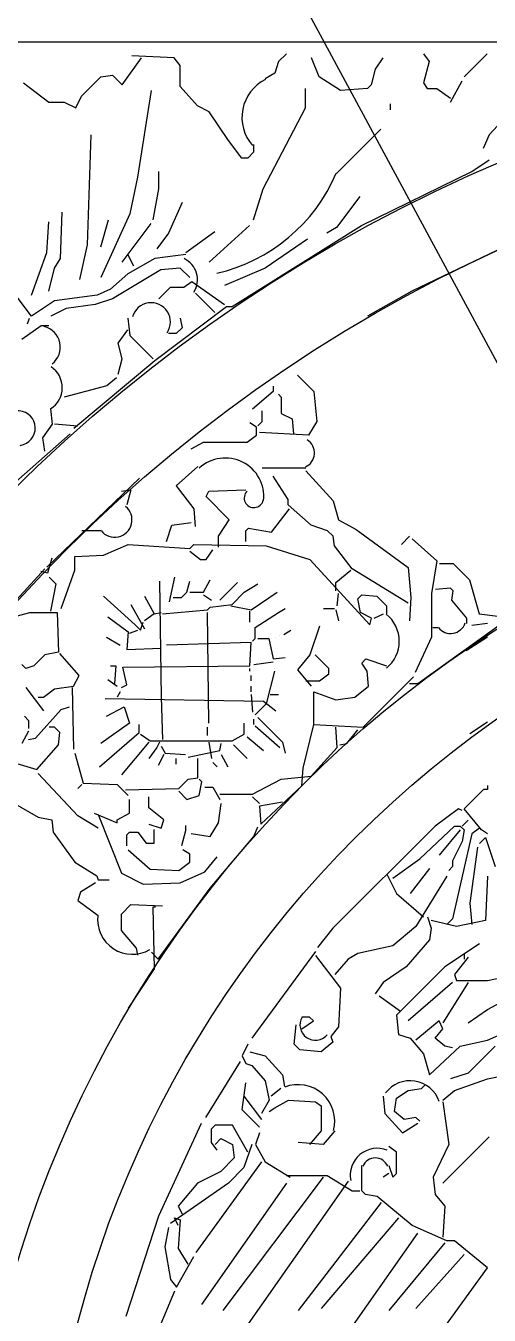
# Model space of a CAD drawing. Extents: x -747684 to -361709, y -438585 to -234743.
# Drawn here: x -373095.5 to -372954.8, y -242467.6 to -242075.7 of the extents above; entities that cross this region are included whole.
import ezdxf

# ---------------------------------------------------------------- set-up
doc = ezdxf.new("R2010")
doc.units = 0
doc.header["$LTSCALE"] = 100
doc.header["$MEASUREMENT"] = 0
doc.layers.get('0').update_dxf_attribs({"linetype": 'CONTINUOUS'})
for name, color, linetype in [('1', 7, 'CONTINUOUS'), ('2', 1, 'CONTINUOUS'), ('2D', 7, 'CONTINUOUS'), ('INSERT', 7, 'CONTINUOUS')]:
    doc.layers.add(name, color=color, linetype=linetype)

msp = doc.modelspace()

# ---------------------------------------------------------------- linework, layer by layer
at = {"color": 8}
msp.add_circle((-372767.14, -242550.53), 322.68, dxfattribs=at)
at = {"layer": '1', "color": 8}
for p, q in [((-373032.88, -242251.59), (-373029.15, -242247.86)), ((-373039.51, -242252.42), (-373032.88, -242251.59)), ((-373056.52, -242254.49), (-373054.44, -242254.08)), ((-373062.32, -242257.81), (-373060.66, -242259.47)), ((-373060.66, -242259.47), (-373059.83, -242256.98)), ((-373025.83, -242261.96), (-373025.83, -242258.64)), ((-373026.66, -242262.79), (-373025.83, -242261.96)), ((-373066.88, -242278.13), (-373067.71, -242279.79)), ((-373054.86, -242293.47), (-373055.69, -242295.13)), ((-372962.4, -242313.68), (-372961.23, -242312.51)), ((-372957.12, -242320.13), (-372962.4, -242313.68)), ((-372961.23, -242317.2), (-372962.99, -242318.96)), ((-372955.36, -242321.31), (-372957.12, -242320.13))]:
    msp.add_line(p, q, dxfattribs=at)
at = {"layer": '2', "color": 8}
for p, q in [((-373066.24, -242093.64), (-373060.38, -242085.43)), ((-373050.41, -242085.43), (-373063.31, -242084.84)), ((-373048.65, -242087.77), (-373050.41, -242085.43)), ((-373018.74, -242086.6), (-373019.91, -242090.12)), ((-373016.39, -242084.25), (-373018.74, -242086.6)), ((-373006.43, -242091.29), (-373008.77, -242085.43)), ((-372987.07, -242085.43), (-372989.42, -242088.94)), ((-372974.76, -242084.25), (-372973, -242086.6)), ((-372973, -242086.6), (-372974.76, -242093.05)), ((-372962.44, -242091.29), (-372955.41, -242084.25)), ((-373072.69, -242091.29), (-373069.17, -242090.7)), ((-373069.17, -242090.7), (-373066.24, -242093.64)), ((-373048.65, -242094.22), (-373048.65, -242087.77)), ((-373019.91, -242090.12), (-373022.85, -242091.88)), ((-372989.42, -242088.94), (-372990.59, -242093.64)), ((-373096.15, -242093.05), (-373088.53, -242098.91)), ((-373078.56, -242097.15), (-373072.69, -242091.29)), ((-373043.37, -242100.09), (-373048.65, -242094.22)), ((-373010.53, -242100.67), (-373010.53, -242094.81)), ((-372999.97, -242095.4), (-373006.43, -242091.29)), ((-372991.76, -242094.81), (-372999.97, -242095.4)), ((-372990.59, -242093.64), (-372991.76, -242094.81)), ((-372974.76, -242093.05), (-372973.59, -242094.81)), ((-372973.59, -242094.81), (-372970.65, -242094.81)), ((-372970.65, -242094.81), (-372966.55, -242097.74)), ((-372966.55, -242098.91), (-372963.03, -242092.46)), ((-373088.53, -242098.91), (-373083.83, -242098.91)), ((-373083.83, -242098.91), (-373080.32, -242100.67)), ((-373080.32, -242100.67), (-373078.56, -242097.15)), ((-373057.44, -242095.4), (-373061.55, -242121.79)), ((-373039.85, -242101.85), (-373043.37, -242100.09)), ((-373033.99, -242110.64), (-373039.85, -242101.85)), ((-373023.43, -242125.3), (-373010.53, -242100.67)), ((-372984.73, -242101.26), (-372984.73, -242099.5)), ((-372948.37, -242101.85), (-372954.82, -242108.88)), ((-373076.8, -242142.31), (-373075.62, -242108.88)), ((-373029.88, -242115.92), (-373033.99, -242110.64)), ((-372987.66, -242107.12), (-373001.15, -242120.61)), ((-372954.82, -242108.88), (-372956.58, -242112.99)), ((-373026.36, -242114.16), (-373028.12, -242115.92)), ((-373026.36, -242111.82), (-373026.36, -242114.16)), ((-373028.12, -242115.92), (-373029.88, -242115.92)), ((-372960.1, -242120.03), (-372954.82, -242116.51)), ((-373061.55, -242121.79), (-373063.9, -242132.93)), ((-373055.1, -242125.3), (-373055.1, -242120.03)), ((-372993.52, -242136.45), (-372960.1, -242120.03)), ((-373056.86, -242134.69), (-373055.1, -242125.3)), ((-373026.36, -242134.69), (-373023.43, -242125.3)), ((-373048.06, -242129.41), (-373052.17, -242138.79)), ((-372994.11, -242127.65), (-373001.15, -242137.03)), ((-373085.01, -242146.42), (-373084.42, -242132.34)), ((-373063.9, -242132.93), (-373072.69, -242152.28)), ((-373089.11, -242144.66), (-373088.53, -242135.27)), ((-373072.69, -242142.9), (-373070.35, -242134.69)), ((-373066.24, -242147.59), (-373057.44, -242135.86)), ((-373039.85, -242147.59), (-373027.54, -242136.45)), ((-373032.81, -242161.08), (-372993.52, -242136.45)), ((-373001.15, -242137.03), (-373004.08, -242138.79)), ((-373052.17, -242138.79), (-373055.69, -242143.48)), ((-373046.89, -242144.66), (-373038.09, -242138.21)), ((-373009.94, -242140.55), (-373022.85, -242149.35)), ((-373093.8, -242157.56), (-373089.11, -242144.66)), ((-373079.14, -242152.87), (-373076.8, -242142.31)), ((-373062.72, -242148.76), (-373064.48, -242145.24)), ((-373046.89, -242145.24), (-373056.27, -242146.42)), ((-372950.13, -242142.9), (-372978.28, -242156.38)), ((-373088.53, -242156.38), (-373086.77, -242149.35)), ((-373086.77, -242149.35), (-373085.01, -242146.42)), ((-373054.51, -242149.93), (-373069.17, -242158.73)), ((-373056.27, -242146.42), (-373064.48, -242151.11)), ((-373048.65, -242149.35), (-373054.51, -242149.93)), ((-373045.72, -242152.28), (-373048.65, -242149.35)), ((-373022.85, -242149.35), (-373035.16, -242154.63)), ((-373064.48, -242151.11), (-373069.76, -242155.8)), ((-373047.48, -242155.21), (-373045.13, -242153.45)), ((-373045.13, -242153.45), (-373035.16, -242160.49)), ((-373093.8, -242164.01), (-373099.08, -242156.97)), ((-373073.86, -242157.56), (-373086.77, -242159.32)), ((-373069.76, -242155.8), (-373073.86, -242157.56)), ((-373055.1, -242158.73), (-373051.58, -242155.21)), ((-373051.58, -242155.21), (-373047.48, -242155.21)), ((-373038.09, -242162.84), (-373043.96, -242156.97)), ((-372978.28, -242156.38), (-372991.76, -242164.01)), ((-373086.77, -242159.32), (-373093.8, -242164.01)), ((-373083.25, -242161.66), (-373087.94, -242164.01)), ((-373074.45, -242160.49), (-373083.25, -242161.66)), ((-373069.17, -242158.73), (-373074.45, -242160.49)), ((-373056.27, -242177.5), (-373034.57, -242161.08)), ((-373034.57, -242161.08), (-373032.81, -242161.08)), ((-373094.98, -242166.35), (-373094.39, -242164.59)), ((-373064.48, -242164.59), (-373063.9, -242169.87)), ((-373048.65, -242164.59), (-373048.06, -242167.53)), ((-373090.87, -242166.94), (-373096.74, -242171.05)), ((-373088.53, -242166.94), (-373090.87, -242166.94)), ((-373067.41, -242172.22), (-373064.48, -242168.11)), ((-373049.82, -242169.29), (-373052.17, -242169.29)), ((-373048.06, -242167.53), (-373049.82, -242169.29)), ((-373066.24, -242176.91), (-373067.41, -242172.22)), ((-373063.9, -242169.87), (-373056.86, -242176.91)), ((-373067.41, -242181.6), (-373066.24, -242176.91)), ((-373080.9, -242198.02), (-373056.27, -242177.5)), ((-373070.93, -242185.12), (-373083.83, -242188.64)), ((-373068, -242182.77), (-373070.93, -242185.12)), ((-373012.98, -242181.93), (-373008, -242186.9)), ((-373020.44, -242186.9), (-373026.66, -242192.29)), ((-373020.44, -242185.24), (-373020.44, -242186.9)), ((-373018.78, -242187.73), (-373017.95, -242188.56)), ((-373017.95, -242188.56), (-373017.95, -242193.54)), ((-373008, -242186.9), (-373007.17, -242196.03)), ((-373087.35, -242196.85), (-373087.94, -242192.16)), ((-373023.76, -242196.03), (-373023.76, -242192.71)), ((-373090.28, -242200.95), (-373087.35, -242196.85)), ((-373079.73, -242197.43), (-373086.77, -242196.85)), ((-373025.42, -242197.68), (-373027.49, -242196.44)), ((-373025, -242197.27), (-373023.76, -242196.03)), ((-373017.95, -242193.54), (-373014.63, -242195.2)), ((-373014.63, -242195.2), (-373014.22, -242199.76)), ((-373007.17, -242196.03), (-373009.66, -242200.17)), ((-373102.01, -242217.37), (-373082.07, -242199.78)), ((-373028.32, -242202.25), (-373025.42, -242200.17)), ((-373025.42, -242200.17), (-373025.42, -242197.68)), ((-373009.66, -242200.17), (-373024.59, -242199.34)), ((-373089.7, -242205.06), (-373090.28, -242200.95)), ((-373045.32, -242204.32), (-373041.59, -242202.25)), ((-373041.59, -242202.25), (-373028.32, -242202.25)), ((-373043.25, -242209.71), (-373049.88, -242215.51)), ((-373023.76, -242210.12), (-373010.49, -242210.12)), ((-373015.88, -242219.66), (-373020.44, -242212.61)), ((-373010.49, -242210.95), (-373002.19, -242220.08)), ((-373089.11, -242240.24), (-373060.96, -242213.27)), ((-373049.88, -242215.51), (-373044.49, -242222.56)), ((-373066.47, -242217.17), (-373063.57, -242216.76)), ((-373063.57, -242216.76), (-373064.81, -242221.32)), ((-373040.76, -242218.83), (-373039.93, -242217.17)), ((-373033.71, -242225.88), (-373040.76, -242218.83)), ((-373039.93, -242217.17), (-373028.73, -242216.76)), ((-373015.88, -242221.32), (-373015.88, -242219.66)), ((-373002.19, -242220.08), (-373000.54, -242225.88)), ((-373044.49, -242222.56), (-373044.08, -242227.95)), ((-373020.85, -242229.61), (-373015.46, -242222.56)), ((-373008.83, -242227.54), (-373015.88, -242221.32)), ((-373052.78, -242232.52), (-373051.13, -242227.54)), ((-373051.13, -242227.54), (-373045.32, -242226.71)), ((-373037.03, -242230.86), (-373033.71, -242225.88)), ((-373003.85, -242229.2), (-373008.83, -242227.54)), ((-373000.54, -242225.88), (-372995.15, -242228.78)), ((-373072.69, -242229.2), (-373078.49, -242229.2)), ((-373037.03, -242234.17), (-373037.03, -242230.86)), ((-373028.73, -242229.2), (-373027.9, -242228.37)), ((-373028.73, -242232.52), (-373028.73, -242229.2)), ((-373027.9, -242228.37), (-373020.85, -242229.61)), ((-373002.19, -242230.86), (-373003.85, -242229.2)), ((-373001.78, -242233.76), (-373002.19, -242230.86)), ((-372995.15, -242228.78), (-372979.39, -242240.39)), ((-372981.46, -242233.35), (-372978.97, -242230.86)), ((-372978.97, -242230.03), (-372978.97, -242230.03)), ((-372978.14, -242231.69), (-372970.68, -242238.32)), ((-373071.86, -242236.66), (-373064.39, -242233.35)), ((-373064.39, -242233.35), (-373045.73, -242234.59)), ((-373045.73, -242234.59), (-373044.49, -242233.35)), ((-373045.73, -242235.42), (-373042.42, -242237.91)), ((-373044.49, -242233.35), (-373022.51, -242233.76)), ((-373040.76, -242237.91), (-373038.69, -242235)), ((-373022.51, -242233.76), (-373009.24, -242237.91)), ((-372996.39, -242240.81), (-373001.78, -242233.76)), ((-373087.62, -242237.49), (-373088.86, -242242.05)), ((-373080.57, -242237.08), (-373071.86, -242236.66)), ((-373080.57, -242241.22), (-373080.57, -242237.08)), ((-373042.42, -242237.91), (-373040.76, -242237.91)), ((-373009.24, -242237.91), (-372991, -242257.81)), ((-372970.68, -242238.32), (-372972.34, -242248.27)), ((-372969.85, -242239.15), (-372965.7, -242239.15)), ((-372965.7, -242239.15), (-372960.73, -242244.13)), ((-373103.77, -242256.08), (-373089.7, -242240.83)), ((-373088.86, -242242.05), (-373090.93, -242241.64)), ((-373088.45, -242243.3), (-373086.37, -242245.37)), ((-373084.71, -242252.83), (-373080.57, -242241.22)), ((-373050.3, -242243.3), (-373051.95, -242250.76)), ((-373001.37, -242244.96), (-372996.8, -242241.22)), ((-372979.39, -242251.18), (-372996.39, -242240.81)), ((-372979.39, -242240.39), (-372978.56, -242249.52)), ((-373086.37, -242245.37), (-373088.03, -242253.66)), ((-373054.86, -242244.54), (-373054.44, -242279.79)), ((-373048.22, -242249.52), (-373046.56, -242247.86)), ((-373046.56, -242247.86), (-373045.73, -242244.54)), ((-373045.73, -242247.86), (-373041.59, -242247.86)), ((-373041.59, -242247.86), (-373039.51, -242244.13)), ((-373036.61, -242250.35), (-373031.22, -242244.96)), ((-373029.15, -242247.86), (-373025, -242245.37)), ((-373027.07, -242253.25), (-373019.2, -242247.86)), ((-373001.37, -242247.44), (-373001.37, -242244.96)), ((-373001.37, -242247.44), (-373001.37, -242247.44)), ((-372966.53, -242246.61), (-372971.09, -242247.03)), ((-372965.7, -242247.44), (-372966.53, -242246.61)), ((-372966.12, -242250.35), (-372965.7, -242247.44)), ((-372960.73, -242244.13), (-372957.83, -242254.49)), ((-373071.86, -242249.1), (-373062.32, -242257.81)), ((-373063.57, -242251.59), (-373059.42, -242259.05)), ((-373059.42, -242249.1), (-373056.52, -242254.49)), ((-373050.71, -242249.52), (-373048.22, -242249.52)), ((-373041.59, -242248.69), (-373039.1, -242250.35)), ((-373000.95, -242252.01), (-373000.54, -242248.27)), ((-372994.73, -242249.93), (-372993.49, -242248.69)), ((-372993.9, -242254.08), (-372994.73, -242249.93)), ((-372993.49, -242248.69), (-372988.93, -242249.1)), ((-372988.93, -242249.1), (-372986.02, -242252.01)), ((-372978.56, -242249.52), (-372978.97, -242256.57)), ((-372972.34, -242248.27), (-372972.34, -242261.54)), ((-372961.56, -242255.74), (-372966.12, -242250.35)), ((-373102.13, -242256.15), (-373094.25, -242254.08)), ((-373094.25, -242254.08), (-373085.96, -242254.08)), ((-373085.96, -242254.08), (-373085.54, -242266.1)), ((-373070.61, -242255.32), (-373064.39, -242259.88)), ((-373056.52, -242254.49), (-373059.42, -242256.57)), ((-373054.03, -242254.49), (-373040.34, -242253.25)), ((-373040.34, -242253.25), (-373039.51, -242252.42)), ((-373039.93, -242287.67), (-373040.34, -242254.08)), ((-373033.29, -242252.01), (-373027.07, -242253.25)), ((-373027.49, -242256.98), (-373027.49, -242253.66)), ((-373025.83, -242258.64), (-373018.78, -242254.08)), ((-373018.78, -242254.08), (-373016.71, -242252.83)), ((-373005.1, -242252.83), (-373001.78, -242252.83)), ((-373001.37, -242253.25), (-373000.54, -242256.57)), ((-372990.58, -242255.74), (-372993.9, -242254.08)), ((-372991, -242257.81), (-372990.58, -242255.74)), ((-372989.75, -242255.74), (-372986.85, -242254.49)), ((-372986.02, -242252.01), (-372986.02, -242254.49)), ((-372961.56, -242257.4), (-372961.56, -242255.74)), ((-372957.83, -242254.49), (-372947.46, -242255.74)), ((-373063.98, -242260.3), (-373061.49, -242259.47)), ((-373017.12, -242260.71), (-373015.05, -242259.47)), ((-373006.34, -242258.23), (-373009.24, -242266.93)), ((-372976.49, -242275.64), (-372949.95, -242256.57)), ((-372971.92, -242258.64), (-372970.27, -242258.64)), ((-372955.36, -242257.39), (-372960.05, -242257.97)), ((-373071.03, -242261.54), (-373066.88, -242264.03)), ((-373064.39, -242259.88), (-373064.81, -242265.27)), ((-373027.07, -242263.2), (-373052.78, -242264.03)), ((-373027.49, -242270.25), (-373027.07, -242263.2)), ((-373025, -242261.96), (-373021.68, -242261.96)), ((-373021.68, -242261.96), (-373020.44, -242268.18)), ((-373020.85, -242261.96), (-373020.85, -242261.96)), ((-373019.61, -242261.54), (-373019.61, -242261.54)), ((-373018.37, -242261.13), (-373018.37, -242261.13)), ((-372972.34, -242261.54), (-372977.31, -242272.32)), ((-372961.81, -242265.6), (-372955.36, -242261.49)), ((-373089.69, -242266.93), (-373093.01, -242270.25)), ((-373085.54, -242266.1), (-373089.69, -242266.93)), ((-373079.32, -242273.15), (-373085.13, -242266.52)), ((-373064.81, -242265.27), (-373054.44, -242264.86)), ((-373009.24, -242266.93), (-373012.98, -242271.49)), ((-373003.44, -242271.08), (-373007.59, -242266.93)), ((-373095.49, -242271.08), (-373096.74, -242269.84)), ((-373093.01, -242270.25), (-373095.49, -242271.08)), ((-373069.79, -242270.25), (-373068.13, -242270.25)), ((-373068.13, -242270.25), (-373068.54, -242275.64)), ((-373066.05, -242270.67), (-373027.49, -242270.25)), ((-373064.81, -242276.06), (-373066.05, -242270.67)), ((-373027.49, -242271.91), (-373027.49, -242271.08)), ((-373026.25, -242269.84), (-373020.44, -242269.01)), ((-373020.44, -242268.18), (-373016.71, -242267.76)), ((-373020.03, -242271.08), (-373020.03, -242271.08)), ((-373003.44, -242272.74), (-373003.44, -242271.08)), ((-372993.49, -242269.42), (-372992.24, -242268.18)), ((-372991.83, -242271.91), (-372993.49, -242269.42)), ((-372992.24, -242268.18), (-372986.02, -242270.25)), ((-373080.98, -242276.47), (-373079.32, -242273.15)), ((-373070.61, -242274.4), (-373067.71, -242276.47)), ((-373027.07, -242274.81), (-373027.07, -242273.15)), ((-373020.03, -242271.91), (-373022.51, -242281.86)), ((-373012.98, -242271.49), (-373008.83, -242276.47)), ((-373010.49, -242274.81), (-373006.34, -242274.81)), ((-373006.34, -242274.81), (-373003.44, -242272.74)), ((-372993.07, -242288.91), (-372977.73, -242273.57)), ((-372991.41, -242276.47), (-372991.83, -242271.91)), ((-373095.49, -242276.89), (-373090.1, -242283.93)), ((-373090.1, -242279.79), (-373086.79, -242277.3)), ((-373086.79, -242277.3), (-373080.98, -242276.47)), ((-373081.4, -242276.89), (-373080.98, -242295.55)), ((-373066.47, -242276.89), (-373064.81, -242276.06)), ((-373027.07, -242278.13), (-373027.07, -242276.47)), ((-373027.07, -242278.96), (-373026.66, -242284.35)), ((-373021.27, -242278.96), (-373018.78, -242278.96)), ((-373008, -242278.13), (-373001.37, -242280.62)), ((-373008, -242288.08), (-373008, -242278.13)), ((-372995.56, -242279.79), (-372991.41, -242276.47)), ((-372978.97, -242275.64), (-372976.49, -242275.64)), ((-373091.76, -242279.79), (-373090.1, -242279.79)), ((-373084.71, -242283.52), (-373082.23, -242282.69)), ((-373071.44, -242280.2), (-373023.34, -242281.03)), ((-373071.03, -242285.59), (-373065.64, -242282.69)), ((-373065.64, -242282.69), (-373063.98, -242287.67)), ((-373054.44, -242279.79), (-373054.03, -242292.64)), ((-373022.51, -242281.86), (-373025.83, -242285.18)), ((-373023.34, -242281.03), (-373019.61, -242283.93)), ((-373001.37, -242280.62), (-372995.56, -242279.79)), ((-373095.91, -242285.59), (-373094.67, -242286.84)), ((-373094.67, -242286.84), (-373094.67, -242289.33)), ((-373092.59, -242292.23), (-373084.71, -242283.52)), ((-373026.25, -242288.08), (-373026.25, -242286.42)), ((-373025, -242286.01), (-373017.54, -242293.47)), ((-373094.67, -242290.15), (-373096.74, -242293.89)), ((-373086.79, -242288.91), (-373088.45, -242288.91)), ((-373085.13, -242290.57), (-373086.79, -242288.91)), ((-373085.54, -242294.3), (-373085.13, -242290.57)), ((-373073.1, -242300.94), (-373061.08, -242290.57)), ((-373063.98, -242287.67), (-373072.69, -242293.89)), ((-373061.08, -242290.57), (-373061.08, -242288.08)), ((-373060.66, -242290.98), (-373057.76, -242293.06)), ((-373040.34, -242291.4), (-373040.34, -242288.91)), ((-373032.88, -242293.06), (-373029.15, -242290.98)), ((-373029.15, -242290.98), (-373029.15, -242287.67)), ((-373025.83, -242288.5), (-373018.37, -242295.13)), ((-373011.32, -242301.35), (-373008, -242288.08)), ((-373008, -242288.08), (-372993.07, -242288.91)), ((-373000.95, -242295.13), (-373001.37, -242288.91)), ((-372998.05, -242293.89), (-372994.73, -242289.74)), ((-372960.64, -242290.81), (-372955.36, -242287.29)), ((-373094.67, -242292.64), (-373092.59, -242292.23)), ((-373092.18, -242301.77), (-373085.54, -242294.3)), ((-373058.17, -242293.47), (-373066.47, -242303.42)), ((-373057.76, -242293.06), (-373032.88, -242293.06)), ((-373054.44, -242294.72), (-373053.2, -242296.79)), ((-373039.93, -242293.47), (-373039.1, -242298.45)), ((-373036.61, -242295.96), (-373036.2, -242293.89)), ((-373032.47, -242294.3), (-373028.32, -242298.45)), ((-373028.32, -242291.81), (-373023.34, -242295.96)), ((-373017.54, -242293.47), (-373016.71, -242296.79)), ((-373000.12, -242294.3), (-372998.05, -242293.89)), ((-373080.57, -242296.79), (-373078.08, -242305.91)), ((-373055.69, -242295.13), (-373058.17, -242298.45)), ((-373053.61, -242297.2), (-373055.27, -242300.52)), ((-373053.2, -242296.79), (-373046.98, -242297.2)), ((-373049.88, -242300.11), (-373049.88, -242298.45)), ((-373046.15, -242298.03), (-373036.61, -242295.96)), ((-373043.25, -242304.25), (-373043.25, -242298.45)), ((-373036.2, -242297.2), (-373034.12, -242300.94)), ((-373008.83, -242303.84), (-373000.95, -242295.13)), ((-373099.23, -242299.69), (-373092.18, -242301.77)), ((-373050.3, -242301.35), (-373050.3, -242301.35)), ((-373038.69, -242299.69), (-373037.44, -242300.94)), ((-373011.73, -242306.74), (-373011.32, -242301.35)), ((-373079.74, -242315.86), (-373091.76, -242303.01)), ((-373079.74, -242307.57), (-373078.49, -242306.33)), ((-373078.08, -242305.91), (-373067.71, -242306.33)), ((-373067.71, -242306.33), (-373064.39, -242309.64)), ((-373049.05, -242307.57), (-373046.15, -242304.67)), ((-373046.15, -242304.67), (-373043.25, -242304.25)), ((-373042, -242305.5), (-373042.83, -242304.67)), ((-373042.83, -242309.64), (-373042, -242305.5)), ((-373026.66, -242309.23), (-373017.95, -242304.67)), ((-373017.95, -242304.67), (-373008.83, -242303.84)), ((-372955.36, -242306.65), (-372955.36, -242307.82)), ((-373065.22, -242307.99), (-373049.05, -242307.57)), ((-373058.17, -242313.38), (-373058.17, -242310.06)), ((-373049.05, -242308.4), (-373046.56, -242310.89)), ((-373046.56, -242310.89), (-373042.83, -242309.64)), ((-373041.17, -242307.16), (-373038.69, -242307.16)), ((-373038.69, -242307.16), (-373036.61, -242310.89)), ((-373036.61, -242309.23), (-373026.66, -242309.23)), ((-373026.66, -242310.06), (-373024.59, -242312.13)), ((-373024.17, -242318.35), (-373011.73, -242306.74)), ((-372956.54, -242307.82), (-372961.23, -242312.51)), ((-372955.36, -242307.82), (-372956.54, -242307.82)), ((-373099.64, -242311.72), (-373091.76, -242316.28)), ((-373063.98, -242315.03), (-373063.98, -242310.89)), ((-373053.61, -242317.11), (-373058.17, -242313.38)), ((-373037.03, -242317.94), (-373036.2, -242312.13)), ((-373017.54, -242311.72), (-373024.59, -242312.96)), ((-373024.59, -242312.96), (-373024.17, -242318.35)), ((-372964.16, -242313.68), (-372971.2, -242318.96)), ((-372962.99, -242314.27), (-372964.16, -242313.68)), ((-373091.76, -242316.28), (-373087.62, -242317.11)), ((-373087.62, -242317.11), (-373087.2, -242320.84)), ((-373073.52, -242319.6), (-373079.74, -242315.86)), ((-373074.76, -242315.03), (-373067.71, -242317.94)), ((-373073.52, -242315.45), (-373066.47, -242333.28)), ((-373067.71, -242317.11), (-373063.98, -242315.03)), ((-373067.71, -242317.94), (-373067.71, -242317.11)), ((-373058.17, -242318.35), (-373054.44, -242319.6)), ((-373054.44, -242319.6), (-373053.61, -242317.11)), ((-373039.51, -242322.08), (-373037.03, -242317.94)), ((-373087.2, -242320.84), (-373080.57, -242329.96)), ((-373064.81, -242321.67), (-373063.98, -242320.84)), ((-373064.81, -242324.99), (-373064.81, -242321.67)), ((-373063.98, -242320.84), (-373061.49, -242320.84)), ((-373061.49, -242320.84), (-373059, -242324.16)), ((-373056.52, -242324.16), (-373056.52, -242320.01)), ((-373046.98, -242320.43), (-373048.22, -242324.99)), ((-373046.98, -242318.77), (-373046.98, -242320.43)), ((-373045.32, -242321.25), (-373039.51, -242322.08)), ((-373039.51, -242337.84), (-373026.25, -242322.08)), ((-373026.25, -242322.08), (-373025, -242319.18)), ((-372971.2, -242318.96), (-373002.28, -242350.04)), ((-372975.89, -242328.93), (-372965.33, -242318.96)), ((-372963.57, -242320.13), (-372970.02, -242327.76)), ((-372960.05, -242321.31), (-372965.92, -242347.11)), ((-372965.33, -242318.96), (-372963.57, -242318.96)), ((-372963.57, -242318.96), (-372962.4, -242320.13)), ((-372962.4, -242320.13), (-372962.99, -242323.65)), ((-372957.71, -242319.55), (-372960.05, -242321.31)), ((-373064.39, -242326.23), (-373057.76, -242332.04)), ((-373059, -242324.16), (-373056.52, -242324.16)), ((-373045.73, -242327.47), (-373047.81, -242326.23)), ((-372962.99, -242323.65), (-372965.92, -242329.52)), ((-372958.3, -242325.41), (-372960.64, -242342.42)), ((-372957.71, -242324.24), (-372955.95, -242322.48)), ((-372955.95, -242322.48), (-372953.02, -242331.28)), ((-373080.57, -242329.96), (-373073.93, -242334.11)), ((-373049.05, -242332.45), (-373045.73, -242329.96)), ((-373045.73, -242329.96), (-373045.73, -242327.47)), ((-373041.17, -242332.87), (-373037.44, -242328.3)), ((-372984.1, -242334.8), (-372975.89, -242328.93)), ((-372965.92, -242329.52), (-372965.92, -242331.28)), ((-373073.93, -242334.11), (-373073.52, -242335.35)), ((-373066.47, -242333.28), (-373059.83, -242336.6)), ((-373057.76, -242332.04), (-373049.05, -242332.45)), ((-373048.64, -242336.18), (-373041.17, -242332.87)), ((-372985.86, -242333.62), (-372982.93, -242339.49)), ((-372972.96, -242331.86), (-372978.82, -242339.49)), ((-372965.92, -242331.28), (-372967.09, -242332.45)), ((-373074.35, -242336.18), (-373078.91, -242339.09)), ((-373073.52, -242335.35), (-373070.2, -242335.35)), ((-373059.83, -242336.6), (-373048.64, -242336.18)), ((-373055.27, -242359.4), (-373039.51, -242337.84)), ((-372967.68, -242334.21), (-372977.06, -242349.46)), ((-372955.36, -242334.21), (-372955.95, -242347.7)), ((-373078.91, -242339.09), (-373079.74, -242341.57)), ((-373079.74, -242341.57), (-373073.52, -242346.14)), ((-372982.93, -242339.49), (-372974.72, -242346.52)), ((-373066.47, -242345.72), (-373063.57, -242342.82)), ((-373066.47, -242350.7), (-373066.47, -242345.72)), ((-373063.57, -242342.82), (-373054.03, -242343.23)), ((-373056.1, -242343.65), (-373056.93, -242343.65)), ((-373056.93, -242343.65), (-373056.52, -242362.31)), ((-372960.64, -242342.42), (-372960.05, -242348.87)), ((-372977.06, -242349.46), (-372984.1, -242355.32)), ((-372973.54, -242346.52), (-372972.37, -242350.04)), ((-372964.75, -242349.46), (-372972.37, -242347.7)), ((-372965.92, -242347.11), (-372967.68, -242348.87)), ((-372955.95, -242347.7), (-372964.75, -242349.46)), ((-373061.91, -242356.09), (-373066.47, -242350.7)), ((-373002.28, -242350.04), (-373006.97, -242355.91)), ((-372972.96, -242353.56), (-372979.99, -242361.77)), ((-372972.37, -242350.04), (-372972.96, -242353.56)), ((-373061.49, -242358.16), (-373061.91, -242356.09)), ((-373057.35, -242357.33), (-373055.27, -242359.4)), ((-373007.56, -242357.08), (-373026.91, -242383.47)), ((-372984.1, -242355.32), (-372994.65, -242357.67)), ((-372957.71, -242354.73), (-372968.26, -242361.77)), ((-373007.56, -242358.25), (-372999.93, -242368.22)), ((-372997.59, -242359.43), (-373001.69, -242364.12)), ((-372994.65, -242357.67), (-372997.59, -242359.43)), ((-372961.23, -242358.84), (-372965.33, -242364.12)), ((-372962.4, -242357.67), (-372962.4, -242359.43)), ((-373056.52, -242362.31), (-373064.39, -242374.33)), ((-372979.99, -242361.77), (-372987.03, -242366.46)), ((-372968.26, -242361.77), (-372982.93, -242376.43)), ((-372965.33, -242364.12), (-372964.75, -242365.88)), ((-372955.36, -242365.88), (-372938.36, -242362.36)), ((-372999.93, -242368.22), (-373000.52, -242379.95)), ((-372987.03, -242366.46), (-372989.38, -242369.98)), ((-372965.92, -242366.46), (-372979.41, -242378.19)), ((-372961.23, -242366.46), (-372968.85, -242378.78)), ((-372964.75, -242365.88), (-372955.36, -242365.88)), ((-372955.36, -242374.67), (-372938.94, -242365.88)), ((-372988.2, -242370.57), (-372981.75, -242375.26)), ((-373009.32, -242377.02), (-373011.66, -242377.02)), ((-373008.14, -242378.19), (-373009.32, -242377.02)), ((-372982.93, -242376.43), (-372982.34, -242382.3)), ((-372961.23, -242378.78), (-372955.36, -242374.67)), ((-373014.01, -242385.23), (-373013.42, -242379.36)), ((-373011.66, -242380.54), (-373008.14, -242378.19)), ((-373000.52, -242379.95), (-373002.86, -242382.88)), ((-372970.02, -242378.19), (-372977.06, -242384.06)), ((-372971.2, -242383.47), (-372968.85, -242380.54)), ((-372968.85, -242380.54), (-372970.02, -242378.19)), ((-372955.36, -242384.06), (-372940.7, -242377.6)), ((-373002.28, -242384.64), (-373005.8, -242387.57)), ((-373002.86, -242382.88), (-373002.28, -242384.64)), ((-372982.34, -242382.3), (-372978.82, -242383.47)), ((-372978.82, -242383.47), (-372974.72, -242388.16)), ((-372968.26, -242385.81), (-372971.2, -242383.47)), ((-372963.57, -242385.81), (-372955.36, -242384.06)), ((-373028.08, -242385.23), (-373029.84, -242388.75)), ((-373029.84, -242388.75), (-373028.67, -242391.09)), ((-373027.49, -242387.57), (-373022.8, -242388.75)), ((-373022.8, -242388.75), (-373017.53, -242394.61)), ((-373012.25, -242386.99), (-373014.01, -242385.23)), ((-373005.8, -242387.57), (-373012.25, -242386.99)), ((-372974.72, -242388.16), (-372972.96, -242394.61)), ((-372972.96, -242394.61), (-372963.57, -242385.81)), ((-372965.92, -242386.4), (-372968.26, -242385.81)), ((-372953.02, -242385.81), (-372961.23, -242394.02)), ((-373030.43, -242390.51), (-373040.98, -242407.51)), ((-373028.67, -242391.09), (-373026.91, -242391.68)), ((-373026.91, -242391.68), (-373022.8, -242396.37)), ((-373022.8, -242396.37), (-373021.63, -242402.23)), ((-373017.53, -242394.61), (-373016.94, -242398.13)), ((-372961.23, -242394.02), (-372966.51, -242395.78)), ((-372965.33, -242399.3), (-372955.36, -242395.78)), ((-372955.36, -242395.78), (-372946.57, -242394.02)), ((-373029.84, -242405.17), (-373028.67, -242396.96)), ((-373018.11, -242398.72), (-373021.04, -242401.06)), ((-372982.93, -242401.65), (-372979.41, -242399.3)), ((-372979.41, -242399.3), (-372975.3, -242398.72)), ((-372975.3, -242398.72), (-372974.13, -242397.54)), ((-372968.85, -242402.23), (-372965.33, -242399.3)), ((-373029.25, -242401.06), (-373023.98, -242408.1)), ((-373021.63, -242402.23), (-373023.98, -242406.34)), ((-373021.63, -242405.75), (-373019.87, -242404.58)), ((-373019.87, -242404.58), (-373015.77, -242402.23)), ((-373015.77, -242402.23), (-373007.56, -242402.82)), ((-373007.56, -242402.82), (-373005.8, -242403.99)), ((-373005.8, -242403.99), (-373005.8, -242411.62)), ((-372987.03, -242401.06), (-372986.44, -242406.34)), ((-372983.51, -242405.75), (-372982.93, -242401.65)), ((-372968.85, -242402.82), (-372967.09, -242415.72)), ((-373024.56, -242410.44), (-373029.84, -242405.17)), ((-372986.44, -242406.34), (-372981.17, -242412.2)), ((-372980.58, -242408.1), (-372983.51, -242405.75)), ((-372977.06, -242407.51), (-372980.58, -242408.1)), ((-372975.89, -242408.69), (-372977.06, -242407.51)), ((-373055.06, -242437.42), (-373042.16, -242409.27)), ((-373038.05, -242409.86), (-373039.22, -242411.03)), ((-373039.22, -242411.03), (-373039.22, -242415.14)), ((-373032.77, -242409.86), (-373038.05, -242409.86)), ((-373028.08, -242418.07), (-373032.77, -242409.86)), ((-373024.56, -242412.2), (-373025.74, -242415.72)), ((-373005.8, -242411.62), (-373009.32, -242415.72)), ((-373001.69, -242411.62), (-373005.21, -242415.72)), ((-372981.17, -242412.2), (-372976.47, -242409.27)), ((-373039.22, -242415.14), (-373037.46, -242417.48)), ((-373038.05, -242415.72), (-373036.29, -242413.96)), ((-373036.29, -242413.96), (-373032.77, -242415.72)), ((-373032.77, -242415.72), (-373032.19, -242419.83)), ((-373026.91, -242415.72), (-373029.25, -242422.76)), ((-373025.74, -242415.72), (-373022.8, -242421)), ((-373005.21, -242415.72), (-373012.83, -242415.14)), ((-372982.93, -242418.07), (-372985.27, -242416.31)), ((-372967.09, -242415.72), (-372971.78, -242425.69)), ((-372954.78, -242413.38), (-372968.85, -242427.45)), ((-373032.19, -242419.83), (-373036.29, -242423.93)), ((-372982.93, -242424.52), (-372982.93, -242418.07)), ((-373023.98, -242421), (-373043.91, -242448.56)), ((-373036.29, -242423.93), (-373043.33, -242427.45)), ((-373029.25, -242422.76), (-373033.95, -242427.45)), ((-373022.8, -242421), (-373015.18, -242425.69)), ((-372993.48, -242429.8), (-372993.48, -242422.17)), ((-372985.27, -242422.17), (-372984.1, -242425.69)), ((-373033.95, -242427.45), (-373051.54, -242439.77)), ((-373043.33, -242427.45), (-373049.19, -242434.49)), ((-373016.35, -242427.45), (-373042.16, -242464.4)), ((-372997.59, -242426.86), (-373041.57, -242489.61)), ((-373005.21, -242425.69), (-373035.7, -242466.16)), ((-373016.35, -242425.11), (-373004.04, -242425.11)), ((-373004.04, -242425.11), (-372996.41, -242429.8)), ((-372985.27, -242424.52), (-372987.03, -242425.69)), ((-372984.1, -242425.69), (-372982.93, -242424.52)), ((-372971.78, -242425.69), (-372971.2, -242430.97)), ((-372996.41, -242429.8), (-372994.07, -242429.8)), ((-372992.31, -242430.97), (-372993.48, -242429.8)), ((-372988.79, -242431.56), (-372992.31, -242430.97)), ((-372978.23, -242440.35), (-372988.79, -242431.56)), ((-372971.2, -242430.97), (-372968.26, -242434.49)), ((-373049.19, -242434.49), (-373048.02, -242436.83)), ((-372987.62, -242433.32), (-373012.83, -242466.16)), ((-372968.26, -242434.49), (-372968.85, -242443.87)), ((-373065.03, -242467.91), (-373055.06, -242437.42)), ((-373049.19, -242440.35), (-373050.37, -242438.01)), ((-373050.37, -242438.01), (-373048.61, -242438.59)), ((-373048.61, -242438.59), (-373049.19, -242447.39)), ((-372982.34, -242438.01), (-373005.8, -242465.57)), ((-373052.12, -242440.94), (-373053.3, -242446.8)), ((-373014.01, -242496.06), (-372976.47, -242442.7)), ((-372967.68, -242445.04), (-372978.23, -242440.35)), ((-373053.3, -242446.8), (-373051.54, -242456.77)), ((-373049.19, -242447.39), (-373046.26, -242452.08)), ((-372968.26, -242445.63), (-372985.27, -242466.16)), ((-372965.33, -242445.04), (-372967.68, -242445.04)), ((-372955.36, -242453.25), (-372965.33, -242445.04)), ((-373049.78, -242459.12), (-373044.5, -242449.74)), ((-372962.4, -242449.15), (-372977.06, -242465.57)), ((-372997, -242510.72), (-372955.36, -242453.25)), ((-373051.54, -242456.77), (-373049.78, -242459.12)), ((-373050.37, -242460.29), (-373067.37, -242501.34))]:
    msp.add_line(p, q, dxfattribs=at)
for centre, radius, start, end in [((-373016.98, -242103.61), 12.9, 116.5651, 221.1859), ((-373049.23, -242100.09), 52.19, 282.9465, 336.8858), ((-373050.41, -242152.87), 7.04, 327.5288, 65.2249), ((-373057.44, -242165.77), 5.86, 326.3099, 164.7449), ((-373091.46, -242173.39), 6.45, 307.875, 75.9638), ((-373092.04, -242185.71), 7.62, 302.4712, 56.3099), ((-373097.91, -242198.02), 5.28, 278.1301, 169.6952), ((-373012.56, -242205.56), 4.69, 294.444, 57.5288), ((-373034.95, -242218.83), 11.73, 354.0939, 132.2737), ((-373026.25, -242219.25), 2.93, 135, 345.9638), ((-373068.54, -242225.88), 5.28, 218.6598, 50.7106), ((-372992.66, -242262.79), 10.56, 308.991, 51.3402), ((-372966.53, -242255.74), 4.69, 217.875, 341.5651), ((-373063.15, -242347.38), 10.56, 173.1572, 300.2564), ((-373007.56, -242379.36), 4.69, 150.2551, 319.3987), ((-372978.82, -242405.75), 9.38, 19.44, 142.4314), ((-373012.83, -242408.69), 11.14, 345.2564, 111.2505), ((-372988.79, -242425.11), 8.21, 68.1986, 191.3099), ((-372989.38, -242423.93), 4.11, 23.1986, 156.8014)]:
    msp.add_arc(centre, radius, start, end, dxfattribs=at)
at = {"layer": '2D', "color": 8}
msp.add_line((-372297.33, -242080.72), (-373236.95, -242080.72), dxfattribs=at)
for radius in [470.9, 446.64, 345.31]:
    msp.add_circle((-372767.14, -242550.53), radius, dxfattribs=at)
at = {"layer": 'INSERT', "color": 2}
msp.add_line((-372802.49, -242456.48), (-373702.64, -240784.77), dxfattribs=at)

doc.saveas('drawing.dxf')
